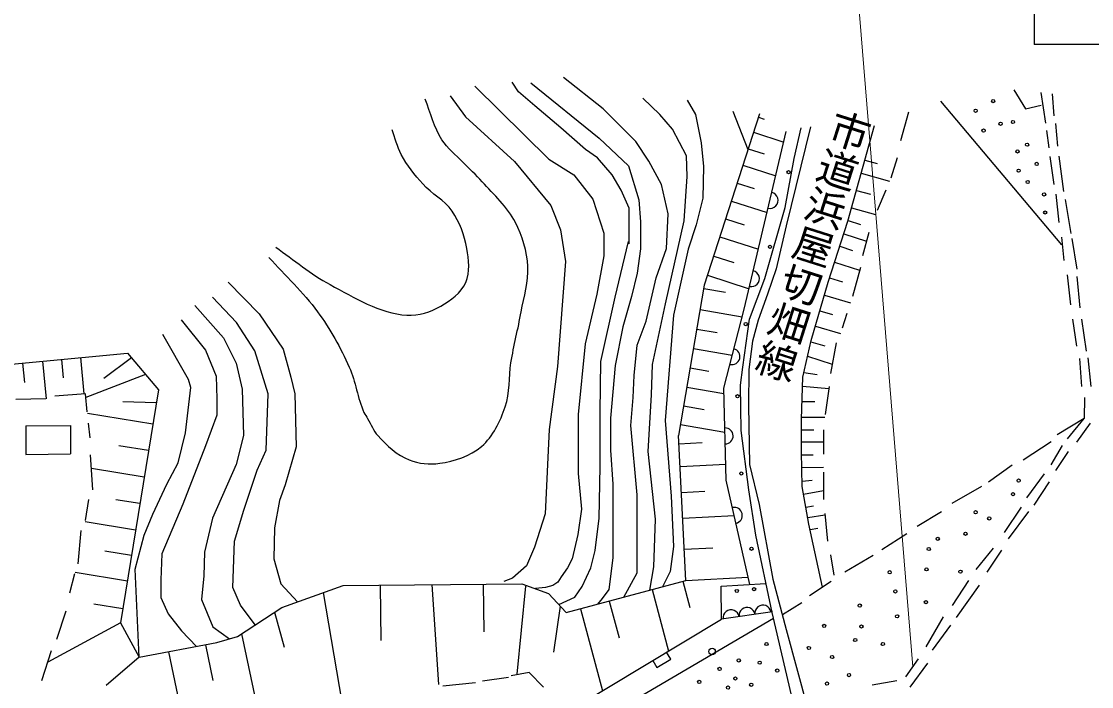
# Model space of a CAD drawing. Units: millimetres, scale not verified. Extents: x 40000 to 680000, y 20000 to 380000.
# Drawn here: x 231439 to 298017, y 297004 to 338373 of the extents above; entities that cross this region are included whole.
import ezdxf
from ezdxf.enums import TextEntityAlignment as Align

# ---------------------------------------------------------------- set-up
doc = ezdxf.new("R2010")
doc.units = ezdxf.units.MM
doc.header["$LTSCALE"] = 1000
for name, color, linetype, lineweight in [('M-BGD', 7, 'Continuous', 25), ('M-STR-HTXT', 7, 'Continuous', 13), ('M-STR-STRC', 7, 'Continuous', 25)]:
    doc.layers.add(name, color=color, linetype=linetype, lineweight=lineweight)
doc.styles.add('@ＭＳ ゴシック', font='')
doc.styles.get('@ＭＳ ゴシック').set_extended_font_data('@MS Gothic')

msp = doc.modelspace()

# ---------------------------------------------------------------- linework, layer by layer
at = {"layer": 'M-BGD'}
for p, q in [((259646, 334352), (264253, 329815)), ((262354, 334000), (261967, 334598)), ((263127, 334563), (267383, 331116)), ((267629, 332945), (265167, 334879)), ((258113, 333749), (259063, 332448)), ((263374, 333121), (262354, 334000)), ((271162, 332589), (270107, 333609)), ((293181, 334123), (293902, 332945)), ((294869, 333947), (295150, 332048)), ((295572, 333877), (295678, 332505)), ((264991, 331749), (263374, 333121)), ((269669, 330905), (267629, 332945)), ((272850, 333468), (273377, 332589)), ((288626, 333420), (296152, 324486)), ((293902, 332945), (294886, 333156)), ((259063, 332448), (262123, 329670)), ((271935, 331674), (271162, 332589)), ((273377, 332589), (273729, 330830)), ((277352, 332624), (273923, 321967)), ((275699, 332800), (276635, 330397)), ((277286, 332419), (277652, 332301)), ((286621, 332734), (286129, 330940)), ((266539, 330413), (264991, 331749)), ((272815, 330021), (271935, 331674)), ((280537, 331819), (279024, 325665)), ((279517, 329850), (279939, 331749)), ((282858, 325946), (284511, 331890)), ((295220, 331591), (295361, 330518)), ((295766, 332030), (295906, 330606)), ((267383, 331116), (269212, 329393)), ((270478, 329674), (269669, 330905)), ((276405, 320482), (279025, 331519)), ((276982, 331475), (278870, 330868)), ((267278, 329885), (266539, 330413)), ((273729, 330830), (273870, 329353)), ((276652, 330451), (277637, 330134)), ((262123, 329670), (264374, 326926)), ((264253, 329815), (265800, 328830)), ((268192, 328830), (267278, 329885)), ((271252, 328232), (270478, 329674)), ((272850, 328720), (272815, 330021)), ((278954, 326790), (279517, 329850)), ((283915, 329747), (284670, 329537)), ((285918, 329885), (285531, 328619)), ((295414, 329973), (295678, 328232)), ((295977, 329991), (296276, 327792)), ((269212, 329393), (269845, 327282)), ((273870, 329353), (273835, 327384)), ((276323, 329426), (278372, 328767)), ((283687, 328925), (285446, 328436)), ((265800, 328830), (266996, 327318)), ((268755, 327880), (268192, 328830)), ((271674, 326403), (271252, 328232)), ((272674, 325977), (272850, 328720)), ((275965, 328315), (277033, 327971)), ((269247, 326755), (268755, 327880)), ((283392, 327867), (284264, 327624)), ((285214, 327880), (284687, 326614)), ((295801, 327634), (295977, 325858)), ((264374, 326926), (264972, 325414)), ((266996, 327318), (267664, 325207)), ((269845, 327282), (269950, 325911)), ((273835, 327384), (273413, 325731)), ((275607, 327203), (277830, 326488)), ((296363, 327300), (296733, 325190)), ((269247, 325805), (269247, 326755)), ((271568, 324258), (271674, 326403)), ((277688, 322394), (278954, 326790)), ((283089, 326776), (284581, 326361)), ((269247, 325137), (269247, 325805)), ((269950, 325911), (269950, 324223)), ((271513, 320807), (272674, 325977)), ((273413, 325731), (272920, 324218)), ((275250, 326091), (276405, 325720)), ((279024, 325665), (278391, 322992)), ((281627, 322148), (282858, 325946)), ((282869, 325984), (283641, 325734)), ((264972, 325414), (265288, 323445)), ((267664, 325207), (267664, 323801)), ((269247, 324539), (269247, 325137)), ((274892, 324980), (277289, 324208)), ((282602, 325157), (284014, 324699)), ((284159, 325243), (283772, 323801)), ((296152, 324961), (296293, 323502)), ((268368, 321233), (269212, 324680)), ((270935, 322429), (271568, 324258)), ((282354, 324392), (283151, 324134)), ((296786, 324873), (297102, 322957)), ((267664, 323801), (267242, 321409)), ((269950, 324223), (269739, 322710)), ((272920, 324218), (272006, 320103)), ((274506, 323781), (275752, 323380)), ((265288, 323445), (264796, 316903)), ((278391, 322992), (277864, 321409)), ((282033, 323400), (283586, 322896)), ((283632, 323062), (283139, 321268)), ((269739, 322710), (269388, 321268)), ((270302, 319721), (270935, 322429)), ((274120, 322582), (276706, 321750)), ((276738, 319862), (277688, 322394)), ((281717, 322424), (282511, 322167)), ((296504, 322622), (296715, 320741)), ((297102, 322499), (297278, 320565)), ((244302, 322148), (246237, 320178)), ((273923, 321967), (272322, 312612)), ((273887, 321759), (275242, 321527)), ((280572, 318525), (281627, 322148)), ((244830, 319650), (243318, 321233)), ((267242, 321409), (266504, 318314)), ((267489, 317224), (268368, 321233)), ((269388, 321268), (268860, 319369)), ((277864, 321409), (277266, 319791)), ((281391, 321338), (283028, 320861)), ((242227, 320706), (244021, 318701)), ((270704, 317043), (271513, 320807)), ((273663, 320450), (276281, 320002)), ((275134, 315559), (276405, 320482)), ((281109, 320368), (281901, 320137)), ((241372, 319822), (242885, 317923)), ((245955, 317892), (244830, 319650)), ((246237, 320178), (247714, 317997)), ((269739, 318244), (270302, 319721)), ((272006, 320103), (271478, 313562)), ((276316, 316872), (276738, 319862)), ((277266, 319791), (276914, 318490)), ((282788, 320213), (282506, 319299)), ((296838, 319862), (297084, 318173)), ((297383, 319862), (297682, 317857)), ((268860, 319369), (268368, 316978)), ((273456, 319242), (274715, 319026)), ((280832, 319417), (282402, 318959)), ((241829, 316094), (240247, 318908)), ((244021, 318701), (244795, 317118)), ((266504, 318314), (266082, 313918)), ((269564, 316344), (269739, 318244)), ((276914, 318490), (276703, 316731)), ((280044, 316239), (280572, 318525)), ((280552, 318438), (281415, 318186)), ((282119, 318384), (281768, 316485)), ((224807, 316481), (238031, 317747)), ((238031, 317747), (239965, 315461)), ((242885, 317923), (243553, 316305)), ((246800, 315219), (245955, 317892)), ((247714, 317997), (248206, 316239)), ((273250, 318033), (275666, 317620)), ((231516, 317123), (231632, 315915)), ((232750, 317241), (232974, 314898)), ((233932, 317354), (234043, 316197)), ((235115, 317468), (235332, 315201)), ((238289, 317442), (236577, 316157)), ((244795, 317118), (245182, 315500)), ((267453, 314094), (267489, 317224)), ((268368, 316978), (268086, 313707)), ((270634, 315144), (270704, 317043)), ((280348, 317554), (281875, 317065)), ((297260, 317400), (297383, 315676)), ((297788, 317452), (297964, 315659)), ((239161, 316411), (235451, 314977)), ((243553, 316305), (243588, 314898)), ((264796, 316903), (264268, 312999)), ((269493, 314973), (269564, 316344)), ((273043, 316825), (274201, 316627)), ((276176, 315747), (276316, 316872)), ((276703, 316731), (276668, 314480)), ((280114, 316539), (280939, 316410)), ((241654, 312788), (241970, 315601)), ((241970, 315601), (241829, 316094)), ((248206, 316239), (248453, 315219)), ((272836, 315617), (275144, 315222)), ((276211, 312933), (276176, 315747)), ((279974, 313636), (280044, 316239)), ((280029, 315678), (281678, 315539)), ((281697, 315676), (281451, 313918)), ((235428, 315215), (233529, 315074)), ((235534, 314089), (235428, 315215)), ((239965, 315461), (237609, 300971)), ((245182, 315500), (245252, 312616)), ((246659, 311702), (246800, 315219)), ((248453, 315219), (248523, 311913)), ((269353, 313249), (269493, 314973)), ((270423, 311627), (270634, 315144)), ((275293, 309841), (275134, 315559)), ((297577, 314973), (297550, 313676)), ((232967, 314898), (231102, 314863)), ((239833, 314648), (237746, 314719)), ((243588, 314898), (243588, 313878)), ((272639, 314463), (273908, 314246)), ((276668, 314480), (276738, 310823)), ((280004, 314733), (280794, 314730)), ((239619, 313331), (235543, 313994)), ((243588, 313878), (242885, 311979)), ((266082, 313918), (266082, 310260)), ((267453, 310682), (267453, 314094)), ((268086, 313707), (268086, 311702)), ((279974, 311596), (279974, 313636)), ((279977, 313764), (281429, 313758)), ((297550, 313676), (295880, 312656)), ((296513, 312410), (297550, 313676)), ((231709, 313215), (234486, 313250)), ((231709, 313215), (231709, 311440)), ((234486, 313250), (234486, 311475)), ((235710, 312471), (235604, 313386)), ((264268, 312999), (264022, 307758)), ((269739, 308923), (269353, 313249)), ((271478, 313562), (271865, 308849)), ((272442, 313309), (275210, 312836)), ((276703, 309240), (276211, 312933)), ((279974, 312975), (280740, 312972)), ((281346, 312968), (281346, 311456)), ((297093, 312199), (297955, 313395)), ((241196, 310924), (241654, 312788)), ((245252, 312616), (244795, 310823)), ((272779, 303608), (272322, 312612)), ((239351, 311682), (237502, 311982)), ((242885, 311979), (241478, 308356)), ((246096, 310471), (246659, 311702)), ((248523, 311913), (247855, 309557)), ((268086, 311702), (268227, 309592)), ((270880, 307407), (270423, 311627)), ((272348, 312108), (273787, 312181)), ((279974, 312222), (281346, 312217)), ((280009, 309451), (279974, 311596)), ((295511, 312216), (293752, 311091)), ((295511, 310792), (296214, 311988)), ((295792, 310440), (296583, 311618)), ((231709, 311440), (234486, 311475)), ((235886, 309236), (235745, 311416)), ((240493, 309587), (241196, 310924)), ((279977, 311421), (280700, 311418)), ((239083, 310032), (235800, 310566)), ((244795, 310823), (243318, 307482)), ((245287, 307974), (246096, 310471)), ((266082, 310260), (266293, 308044)), ((267383, 307482), (267453, 310682)), ((272420, 310685), (275266, 310829)), ((276738, 310823), (277336, 308326)), ((279990, 310632), (281346, 310644)), ((281346, 310330), (281346, 308642)), ((293066, 310774), (291607, 309719)), ((268227, 309592), (268227, 306813)), ((276751, 303362), (275293, 309841)), ((280004, 309782), (280636, 309843)), ((293981, 308734), (295089, 310229)), ((294438, 308277), (295405, 309737)), ((239614, 307723), (240493, 309587)), ((247855, 309557), (247503, 308572)), ((269739, 307130), (269739, 308923)), ((272502, 309082), (273966, 309157)), ((277125, 306426), (276703, 309240)), ((280431, 307095), (280009, 309451)), ((280094, 308979), (281346, 309199)), ((291167, 309438), (289321, 308400)), ((235428, 307336), (235639, 308638)), ((238814, 308383), (237304, 308628)), ((241478, 308356), (240176, 305261)), ((247503, 308572), (247186, 306884)), ((271865, 308849), (272006, 305719)), ((277336, 308326), (278180, 303683)), ((239086, 306422), (239614, 307723)), ((244689, 306040), (245287, 307974)), ((264022, 307758), (263354, 305683)), ((266293, 308044), (266047, 306462)), ((272583, 307480), (275788, 307643)), ((280240, 308163), (280724, 308247)), ((280373, 307511), (281423, 307695)), ((281416, 307763), (281592, 306040)), ((288688, 307873), (287158, 306958)), ((292609, 306589), (293647, 308154)), ((292838, 306202), (294104, 307890)), ((238546, 306733), (235413, 307243)), ((243318, 307482), (242825, 305371)), ((267137, 305477), (267383, 307482)), ((269739, 305371), (269739, 307130)), ((270775, 304452), (270880, 307407)), ((281275, 303191), (280431, 307095)), ((234971, 304628), (235147, 306703)), ((238523, 304312), (239086, 306422)), ((247186, 306884), (247151, 304949)), ((266047, 306462), (265695, 304949)), ((268227, 306813), (268227, 305020)), ((278145, 301608), (277125, 306426)), ((280502, 306769), (280980, 306853)), ((286525, 306501), (284977, 305499)), ((244584, 303156), (244689, 306040)), ((263354, 305683), (262861, 304523)), ((272006, 305719), (271795, 304171)), ((272681, 305544), (274450, 305634)), ((290833, 304285), (291923, 305604)), ((238289, 305150), (236635, 305419)), ((240176, 305261), (240106, 303644)), ((242825, 305371), (242790, 303894)), ((247151, 304949), (247573, 303402)), ((265695, 304949), (265413, 304387)), ((266855, 304387), (267137, 305477)), ((268227, 305020), (267981, 303050)), ((269739, 304070), (269739, 305371)), ((281768, 305195), (281979, 303929)), ((284432, 305147), (282673, 304127)), ((291519, 304110), (292433, 305481)), ((238770, 298825), (238523, 304312)), ((262861, 304523), (261982, 303749)), ((265413, 304387), (265027, 303824)), ((266328, 303226), (266855, 304387)), ((270544, 303007), (270775, 304452)), ((234444, 302835), (234760, 304030)), ((238031, 303566), (234777, 304095)), ((240106, 303644), (240106, 302553)), ((242790, 303894), (242649, 302417)), ((261982, 303749), (261455, 303538)), ((265027, 303824), (264816, 303507)), ((265323, 301604), (272779, 303608)), ((268912, 302569), (269739, 304070)), ((271795, 304171), (271317, 303215)), ((272779, 303608), (276651, 303805)), ((278180, 303683), (279024, 300553)), ((289356, 302052), (290376, 303600)), ((245076, 302065), (244584, 303156)), ((247573, 303402), (248609, 302269)), ((247633, 301920), (251466, 303292)), ((251466, 303292), (262580, 303397)), ((253758, 303314), (253790, 299873)), ((256966, 303344), (257395, 297140)), ((260174, 303374), (260202, 300399)), ((262796, 303256), (262257, 297774)), ((262580, 303397), (264233, 302799)), ((264042, 303156), (263412, 303096)), ((264499, 303296), (264042, 303156)), ((264816, 303507), (264499, 303296)), ((265871, 302558), (266328, 303226)), ((267981, 303050), (267559, 302487)), ((270676, 303043), (271705, 299216)), ((272590, 303557), (273031, 301917)), ((274968, 303254), (277761, 303422)), ((275002, 301194), (274968, 303254)), ((281812, 303547), (280458, 302650)), ((289620, 301296), (291044, 303301)), ((240106, 302553), (240563, 301533)), ((242649, 302417), (243001, 301573)), ((250222, 302847), (251383, 296034)), ((264233, 302799), (265323, 301604)), ((264872, 302099), (265871, 302558)), ((267559, 302487), (267285, 302131)), ((268000, 302323), (268617, 300028)), ((233635, 299951), (234233, 301709)), ((237751, 301842), (235950, 302135)), ((244889, 300126), (247633, 301920)), ((245978, 300838), (245076, 302065)), ((247194, 301633), (247778, 299460)), ((264956, 302006), (264546, 299145)), ((266220, 301845), (267591, 296747)), ((278157, 301660), (275002, 301194)), ((279658, 295172), (278145, 301608)), ((279983, 302210), (278787, 301472)), ((237609, 300971), (233086, 298524)), ((237609, 300971), (238770, 298825)), ((240563, 301533), (241407, 300478)), ((243001, 301573), (243353, 300729)), ((264738, 295036), (275002, 301194)), ((278224, 301243), (266618, 294438)), ((287720, 299485), (288811, 301349)), ((241407, 300478), (242325, 299500)), ((243353, 300729), (244384, 299976)), ((245128, 300283), (246197, 295259)), ((279024, 300553), (280361, 295594)), ((288125, 299274), (289250, 300821)), ((238770, 298825), (243588, 299740)), ((242884, 299606), (243355, 297391)), ((243588, 299740), (244889, 300126)), ((232720, 297383), (233318, 299247)), ((240588, 299170), (241562, 294590)), ((271835, 298711), (271578, 299140)), ((238770, 298825), (236707, 297080)), ((270721, 298625), (270978, 298197)), ((270978, 298197), (271835, 298711)), ((286454, 297603), (287246, 298728)), ((286736, 296970), (287826, 298465)), ((263037, 297876), (261912, 297665)), ((263917, 296961), (263037, 297876)), ((259696, 297243), (257656, 297031)), ((261736, 297559), (260118, 297348)), ((284362, 297111), (285891, 297392))]:
    msp.add_line(p, q, dxfattribs=at)
for centre, radius in [((290804, 332817), 100), ((291895, 333415), 100), ((291297, 331586), 100), ((292352, 332009), 100), ((293126, 332114), 100), ((293407, 330285), 100), ((294005, 330707), 100), ((294603, 329511), 100), ((279164, 328998), 100), ((293477, 329089), 100), ((294040, 328386), 100), ((295060, 327612), 100), ((295130, 326487), 100), ((278013, 324353), 100), ((276504, 319549), 100), ((275988, 315062), 100), ((276226, 310258), 100), ((293477, 309816), 100), ((293126, 308972), 100), ((290804, 307846), 100), ((291648, 307460), 100), ((288448, 306193), 100), ((290171, 306510), 100), ((276861, 305573), 100), ((287885, 305560), 100), ((287745, 304294), 100), ((285458, 304118), 100), ((289855, 304154), 100), ((275947, 302952), 100), ((277021, 303061), 100), ((285810, 302923), 100), ((287709, 302254), 100), ((283594, 302043), 100), ((285916, 301375), 100), ((281379, 300777), 100), ((283700, 300742), 100), ((277791, 299652), 100), ((283313, 299898), 100), ((285036, 299652), 100), ((274409, 299187), 200), ((280429, 299405), 100), ((281871, 298843), 100), ((276068, 298632), 100), ((277369, 298491), 100), ((274872, 298104), 100), ((275857, 297506), 100), ((278460, 297999), 100), ((282926, 297717), 100), ((273606, 297295), 100), ((275400, 296944), 100), ((276842, 297119), 100), ((281555, 297190), 100)]:
    msp.add_circle(centre, radius, dxfattribs=at)
for centre, start, end in [((278010, 327243), 256.64466, 76.64466), ((276855, 322378), 256.64466, 76.64466), ((275642, 317528), 255.52971, 75.52971), ((275217, 312593), 271.59114, 91.59114), ((275786, 307649), 282.68038, 102.68038), ((275590, 301281), 8.4071, 188.4071), ((276579, 301427), 8.4071, 188.4071), ((277568, 301573), 8.4071, 188.4071)]:
    msp.add_arc(centre, 500, start, end, dxfattribs=at)
for points, knots in [([(246841, 323691), (247849, 322565), (248982, 321540), (249866, 320314), (250640, 319241), (251300, 318078), (251835, 316868), (252235, 315966), (252344, 314953), (252750, 314054), (252812, 313917), (252902, 313796), (252979, 313667), (253188, 313315), (253339, 312919), (253612, 312612), (254158, 311996), (254801, 311409), (255564, 311100), (256154, 310861), (256832, 310801), (257463, 310889), (258390, 311017), (259354, 311335), (260065, 311944), (260793, 312566), (261229, 313502), (261543, 314406), (261845, 315277), (261745, 316239), (261894, 317149), (262068, 318211), (262342, 319254), (262527, 320314), (262691, 321249), (263009, 322181), (262949, 323128), (262890, 324076), (262615, 325029), (262176, 325871), (261671, 326839), (260830, 327592), (260101, 328404), (259721, 328826), (259298, 329207), (258905, 329617), (258465, 330074), (257948, 330473), (257603, 331006), (257107, 331774), (256900, 332694), (256548, 333538)], [0, 0, 0, 0, 1, 1, 1, 2, 2, 2, 3, 3, 3, 4, 4, 4, 5, 5, 5, 6, 6, 6, 7, 7, 7, 8, 8, 8, 9, 9, 9, 10, 10, 10, 11, 11, 11, 12, 12, 12, 13, 13, 13, 14, 14, 14, 15, 15, 15, 16, 16, 16, 17, 17, 17, 17]), ([(247263, 324324), (248389, 323550), (249435, 322645), (250640, 322003), (252153, 321195), (253710, 320204), (255423, 320103), (256150, 320061), (256898, 320310), (257533, 320666), (258155, 321015), (258789, 321492), (259081, 322143), (259368, 322786), (259271, 323560), (259151, 324253), (259009, 325073), (258706, 325888), (258237, 326575), (257768, 327259), (256960, 327644), (256408, 328263), (255905, 328826), (255426, 329425), (255071, 330092), (254813, 330576), (254696, 331123), (254508, 331639)], [0, 0, 0, 0, 1, 1, 1, 2, 2, 2, 3, 3, 3, 4, 4, 4, 5, 5, 5, 6, 6, 6, 7, 7, 7, 8, 8, 8, 9, 9, 9, 9])]:
    msp.add_open_spline(points, degree=3, knots=knots, dxfattribs=at)
at = {"layer": 'M-STR-HTXT'}
msp.add_line((283214, 343317), (286890, 298223), dxfattribs=at)
at = {"layer": 'M-STR-STRC'}
for p in [(294434, 346290), (310845, 336934)]:
    msp.add_line(p, (294434, 336934), dxfattribs=at)

# ---------------------------------------------------------------- texts
at = {"layer": 'M-BGD', "style": '@ＭＳ ゴシック'}
msp.add_text('市道浜屋切畑線', height=1833, rotation=252.387, dxfattribs=at).set_placement((276645, 316506), align=Align.BOTTOM_RIGHT)

doc.saveas('drawing.dxf')
